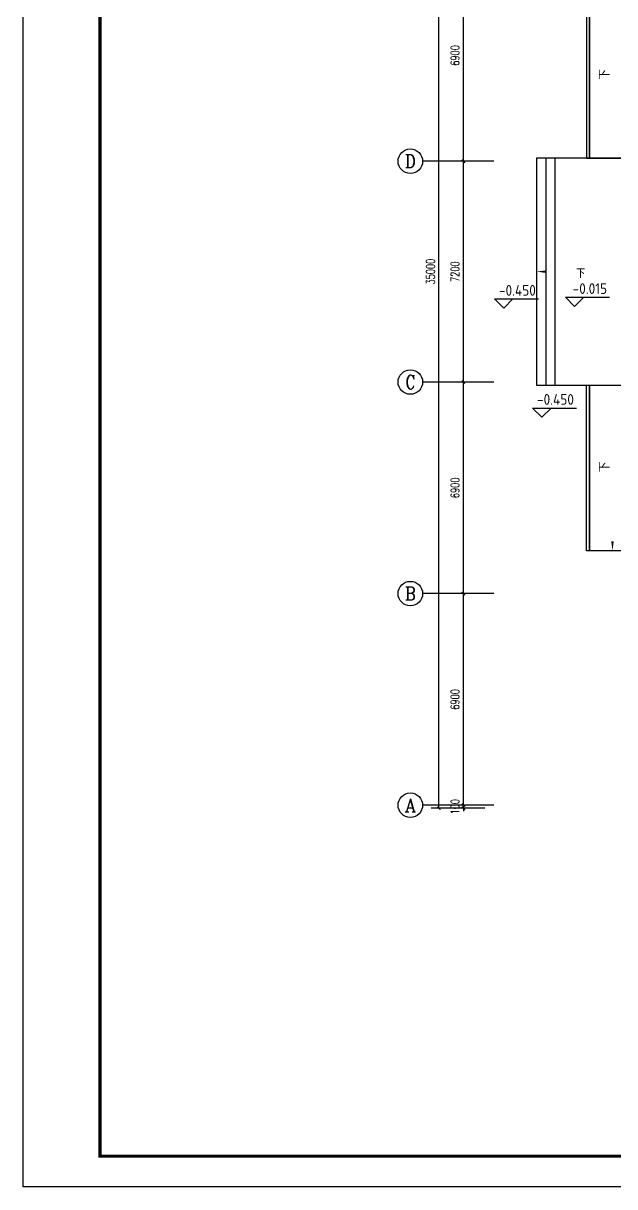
# Model space of a CAD drawing. Extents: x 2350667 to 3185789, y 309667 to 706270.
# Drawn here: x 2350667 to 2369942, y 439114 to 477056 of the extents above; entities that cross this region are included whole.
import ezdxf
from ezdxf.enums import TextEntityAlignment as Align

# ---------------------------------------------------------------- set-up
doc = ezdxf.new("R2010")
doc.units = 0
doc.header["$LTSCALE"] = 1000
for name, color, linetype in [('0-底图', 7, 'Continuous'), ('A-ANNO-AXIS', 102, 'Continuous'), ('A-ANNO-IDEN', 3, 'Continuous'), ('A-ANNO-IDEN-LEVL', 3, 'Continuous'), ('A-ANNO-TXT', 7, 'Continuous'), ('AXIS', 3, 'Continuous'), ('AXIS_TEXT', 7, 'Continuous'), ('BTTK', 7, 'Continuous'), ('E2-楼梯、坡道', 52, 'Continuous'), ('PUB_TITLE', 4, 'Continuous')]:
    doc.layers.add(name, color=color, linetype=linetype)
doc.styles.add('-黑体_T3', font='', dxfattribs={"width": 0.8})
doc.styles.add('_TCH_AXIS', font='COMPLEX', dxfattribs={"bigfont": 'GBCBIG'})
doc.styles.add('A_DIM_T3', font='SIMPLEX', dxfattribs={"width": 0.7, "bigfont": 'HZ'})
doc.styles.add('COMPLEX', font='COMPLEX')
doc.styles.add('HZ(TK)', font='geniso.shx', dxfattribs={"width": 0.9, "bigfont": 'hztxt.shx'})
doc.styles.get("Standard").update_dxf_attribs({"font": 'geniso.shx', "bigfont": 'hztxt.shx'})
doc.styles.get('-黑体_T3').set_extended_font_data('SimHei')
doc.dimstyles.new('_TCH_ARCH&&100', dxfattribs={"dimtxt": 280, "dimasz": 100, "dimexe": 250, "dimexo": 300, "dimgap": 135, "dimtad": 1, "dimdec": 0, "dimzin": 0, "dimdsep": 46, "dimtxsty": 'A_DIM_T3', "dimblk": 'ARCHTICK', "dimcen": 0.09, "dimclrt": 7, "dimazin": 2, "dimtfac": 1, "dimtdec": 0, "dimtix": 1, "dimtmove": 2, "dimatfit": 3, "dimfxl": 150, "dimtolj": 1, "dimtzin": 0, "dimarcsym": 0})

# ---------------------------------------------------------------- blocks, each defined once
blk = doc.blocks.new('vhtemplate_2020年新竖式图框_A1')
at = {"layer": 'PUB_TITLE', "color": 7}
blk.add_lwpolyline([(0, 594), (841, 594), (841, 0), (0, 0)], close=True, dxfattribs=at)
at = {"layer": 'PUB_TITLE', "const_width": 1}
blk.add_lwpolyline([(25, 10), (831, 10), (831, 584), (25, 584)], close=True, dxfattribs=at)
at = {"layer": 'BTTK', "color": 4, "style": 'HZ(TK)', "width": 0.9}
for tag, p in [('合作单位', (796, 511.5)), ('建设单位', (796, 209.5)), ('工程名称', (796, 176.5)), ('子项名称', (806, 160)), ('图纸名称', (796, 141))]:
    blk.add_attdef(tag, text='', height=3.5, dxfattribs=at).set_placement(p, align=Align.MIDDLE_CENTER)
for tag, p in [('注册证书号', (808.5, 309.01)), ('注册印章号', (808.5, 301.01)), ('设计号', (806, 193)), ('图别', (789.75, 34)), ('图号', (822.25, 34)), ('版本号', (789.75, 26)), ('日期', (822.25, 26))]:
    blk.add_attdef(tag, text='', height=3.5, dxfattribs=at).set_placement(p, align=Align.MIDDLE)
blk = doc.blocks.new('_ArchTick')
at = {"color": 0, "linetype": 'ByBlock', "const_width": 0.4}
blk.add_lwpolyline([(-0.5, -0.5), (0.5, 0.5)], dxfattribs=at)
blk = doc.blocks.new('*D732')
at = {"layer": 'A-ANNO-AXIS', "color": 0, "lineweight": -2, "transparency": 16777216}
for p, q in [((2137455, 9898), (2135712, 9898)), ((2135962, -25102), (2135962, 9898)), ((2137455, -25102), (2135712, -25102))]:
    blk.add_line(p, q, dxfattribs=at)
at = {"layer": 'Defpoints', "color": 0, "transparency": 16777216}
for p in [(2135962, 9898), (2137755, 9898), (2137755, -25102)]:
    blk.add_point(p, dxfattribs=at)
at = {"layer": 'A-ANNO-AXIS', "color": 0, "lineweight": -2, "transparency": 16777216, "xscale": 100, "yscale": 100, "zscale": 100}
for p, rotation in [((2135962, 9898), 90), ((2135962, -25102), 270)]:
    blk.add_blockref('_ArchTick', p, dxfattribs=dict(at, rotation=rotation))
at = {"layer": 'A-ANNO-AXIS', "color": 7, "transparency": 16777216, "insert": (2135687, -7602), "char_height": 280, "attachment_point": 5, "rotation": 90, "style": 'A_DIM_T3'}
blk.add_mtext('\\A1;35000', dxfattribs=at)
blk = doc.blocks.new('*D733')
at = {"layer": 'A-ANNO-AXIS', "color": 0, "lineweight": -2, "transparency": 16777216}
for p, q in [((2137455, -25002), (2136512, -25002)), ((2136762, -25002), (2136762, -24902)), ((2136762, -25102), (2136762, -25002)), ((2137455, -25102), (2136512, -25102)), ((2136762, -25102), (2136762, -25202))]:
    blk.add_line(p, q, dxfattribs=at)
at = {"layer": 'Defpoints', "color": 0, "transparency": 16777216}
for p in [(2136762, -25002), (2137755, -25002), (2137755, -25102)]:
    blk.add_point(p, dxfattribs=at)
at = {"layer": 'A-ANNO-AXIS', "color": 0, "lineweight": -2, "transparency": 16777216, "xscale": 100, "yscale": 100, "zscale": 100}
for p, rotation in [((2136762, -25002), 270), ((2136762, -25102), 90)]:
    blk.add_blockref('_ArchTick', p, dxfattribs=dict(at, rotation=rotation))
at = {"layer": 'A-ANNO-AXIS', "color": 7, "transparency": 16777216, "insert": (2136487, -25052), "char_height": 280, "attachment_point": 5, "rotation": 90, "style": 'A_DIM_T3'}
blk.add_mtext('\\A1;100', dxfattribs=at)
blk = doc.blocks.new('*D734')
at = {"layer": 'A-ANNO-AXIS', "color": 0, "lineweight": -2, "transparency": 16777216}
for p, q in [((2137455, -18102), (2136512, -18102)), ((2136762, -25002), (2136762, -18102)), ((2137455, -25002), (2136512, -25002))]:
    blk.add_line(p, q, dxfattribs=at)
at = {"layer": 'Defpoints', "color": 0, "transparency": 16777216}
for p in [(2136762, -18102), (2137755, -18102), (2137755, -25002)]:
    blk.add_point(p, dxfattribs=at)
at = {"layer": 'A-ANNO-AXIS', "color": 0, "lineweight": -2, "transparency": 16777216, "xscale": 100, "yscale": 100, "zscale": 100}
for p, rotation in [((2136762, -18102), 90), ((2136762, -25002), 270)]:
    blk.add_blockref('_ArchTick', p, dxfattribs=dict(at, rotation=rotation))
at = {"layer": 'A-ANNO-AXIS', "color": 7, "transparency": 16777216, "insert": (2136487, -21552), "char_height": 280, "attachment_point": 5, "rotation": 90, "style": 'A_DIM_T3'}
blk.add_mtext('\\A1;6900', dxfattribs=at)
blk = doc.blocks.new('*D735')
at = {"layer": 'A-ANNO-AXIS', "color": 0, "lineweight": -2, "transparency": 16777216}
for p, q in [((2137455, -11202), (2136512, -11202)), ((2136762, -18102), (2136762, -11202)), ((2137455, -18102), (2136512, -18102))]:
    blk.add_line(p, q, dxfattribs=at)
at = {"layer": 'Defpoints', "color": 0, "transparency": 16777216}
for p in [(2136762, -11202), (2137755, -11202), (2137755, -18102)]:
    blk.add_point(p, dxfattribs=at)
at = {"layer": 'A-ANNO-AXIS', "color": 0, "lineweight": -2, "transparency": 16777216, "xscale": 100, "yscale": 100, "zscale": 100}
for p, rotation in [((2136762, -11202), 90), ((2136762, -18102), 270)]:
    blk.add_blockref('_ArchTick', p, dxfattribs=dict(at, rotation=rotation))
at = {"layer": 'A-ANNO-AXIS', "color": 7, "transparency": 16777216, "insert": (2136487, -14652), "char_height": 280, "attachment_point": 5, "rotation": 90, "style": 'A_DIM_T3'}
blk.add_mtext('\\A1;6900', dxfattribs=at)
blk = doc.blocks.new('*D736')
at = {"layer": 'A-ANNO-AXIS', "color": 0, "lineweight": -2, "transparency": 16777216}
for p, q in [((2137455, -4002), (2136512, -4002)), ((2136762, -11202), (2136762, -4002)), ((2137455, -11202), (2136512, -11202))]:
    blk.add_line(p, q, dxfattribs=at)
at = {"layer": 'Defpoints', "color": 0, "transparency": 16777216}
for p in [(2136762, -4002), (2137755, -4002), (2137755, -11202)]:
    blk.add_point(p, dxfattribs=at)
at = {"layer": 'A-ANNO-AXIS', "color": 0, "lineweight": -2, "transparency": 16777216, "xscale": 100, "yscale": 100, "zscale": 100}
for p, rotation in [((2136762, -4002), 90), ((2136762, -11202), 270)]:
    blk.add_blockref('_ArchTick', p, dxfattribs=dict(at, rotation=rotation))
at = {"layer": 'A-ANNO-AXIS', "color": 7, "transparency": 16777216, "insert": (2136487, -7602), "char_height": 280, "attachment_point": 5, "rotation": 90, "style": 'A_DIM_T3'}
blk.add_mtext('\\A1;7200', dxfattribs=at)
blk = doc.blocks.new('*D737')
at = {"layer": 'A-ANNO-AXIS', "color": 0, "lineweight": -2, "transparency": 16777216}
for p, q in [((2137455, 2898), (2136512, 2898)), ((2136762, -4002), (2136762, 2898)), ((2137455, -4002), (2136512, -4002))]:
    blk.add_line(p, q, dxfattribs=at)
at = {"layer": 'Defpoints', "color": 0, "transparency": 16777216}
for p in [(2136762, 2898), (2137755, 2898), (2137755, -4002)]:
    blk.add_point(p, dxfattribs=at)
at = {"layer": 'A-ANNO-AXIS', "color": 0, "lineweight": -2, "transparency": 16777216, "xscale": 100, "yscale": 100, "zscale": 100}
for p, rotation in [((2136762, 2898), 90), ((2136762, -4002), 270)]:
    blk.add_blockref('_ArchTick', p, dxfattribs=dict(at, rotation=rotation))
at = {"layer": 'A-ANNO-AXIS', "color": 7, "transparency": 16777216, "insert": (2136487, -552), "char_height": 280, "attachment_point": 5, "rotation": 90, "style": 'A_DIM_T3'}
blk.add_mtext('\\A1;6900', dxfattribs=at)
blk = doc.blocks.new('_AXISO')
blk.add_circle((0, 0), 0.5)
at = {"layer": 'AXIS_TEXT', "style": 'COMPLEX', "width": 1.041667}
blk.add_attdef('A', text='', height=0.56, dxfattribs=at).set_placement((-0.25, -0.28), (0.25, -0.28), align=Align.FIT)
blk = doc.blocks.new('cghch')
at = {"layer": 'A-ANNO-IDEN'}
for points in [[(2141619.1, -3902, 0, 0, 0), (2141619.1, 1498, 0, 80, 0), (2141619.1, 1198, 0, 0, 0)], [(2140330.1, -7602, 0, 0, 0), (2139144.1, -7602, 0, 80, 0), (2139444.1, -7602, 0, 0, 0)], [(2141619.1, -11302, 0, 0, 0), (2141619.1, -16702, 0, 80, 0), (2141619.1, -16402, 0, 0, 0)]]:
    blk.add_lwpolyline(points, format="xyseb", dxfattribs=at)
at = {"layer": 'A-ANNO-IDEN-LEVL'}
for p, q in [((2138075.8, -8791.3), (2137775.8, -8491.3)), ((2137775.8, -8491.3), (2139209.8, -8491.3)), ((2138075.8, -8791.3), (2138375.8, -8491.3)), ((2140385.2, -8734.3), (2140085.2, -8434.3)), ((2140085.2, -8434.3), (2141519.2, -8434.3)), ((2140385.2, -8734.3), (2140685.2, -8434.3)), ((2139316.5, -12349.2), (2139016.5, -12049.2)), ((2139016.5, -12049.2), (2140450.4, -12049.2)), ((2139316.5, -12349.2), (2139616.5, -12049.2))]:
    blk.add_line(p, q, dxfattribs=at)
at = {"layer": 'AXIS'}
for p, q in [((2137754.6, -4002), (2135431.6, -4002)), ((2137754.6, -11202), (2135431.6, -11202)), ((2137754.6, -18102), (2135431.6, -18102)), ((2137754.6, -25002), (2135431.6, -25002))]:
    blk.add_line(p, q, dxfattribs=at)
at = {"layer": 'E2-楼梯、坡道'}
for p, q in [((2142744.1, -3902), (2139744.1, -3902)), ((2139744.1, -3902), (2139744.1, -11302)), ((2139744.1, -11302), (2142493.6, -11302))]:
    blk.add_line(p, q, dxfattribs=at)
for points in [[(2140869.1, 1498), (2140769.1, 1498), (2140769.1, -3902), (2140869.1, -3902)], [(2142369.1, -3902), (2142369.1, 1498), (2140869.1, 1498), (2140869.1, -3902)], [(2140869.1, -16702), (2140769.1, -16702), (2140769.1, -11302), (2140869.1, -11302)], [(2142369.1, -11302), (2142369.1, -16702), (2140869.1, -16702), (2140869.1, -11302)]]:
    blk.add_lwpolyline(points, close=True, dxfattribs=at)
for points in [[(2139444.1, -3902), (2139144.1, -3902), (2139144.1, -11302), (2139444.1, -11302)], [(2139744.1, -3902), (2139444.1, -3902), (2139444.1, -11302), (2139744.1, -11302)]]:
    blk.add_lwpolyline(points, dxfattribs=at)
at = {"layer": 'AXIS'}
ref = blk.add_blockref('_AXISO', (2135031.6, -4002), dxfattribs=dict(at, xscale=800, yscale=800, zscale=800))
ref.add_attrib('A', 'D', dxfattribs={"layer": 'AXIS_TEXT', "height": 435.3, "style": '_TCH_AXIS'}).set_placement((2134855.4, -4219.6), (2135207.8, -4219.6), align=Align.FIT)
ref = blk.add_blockref('_AXISO', (2135031.6, -11202), dxfattribs=dict(at, xscale=800, yscale=800, zscale=800))
ref.add_attrib('A', 'C', dxfattribs={"layer": 'AXIS_TEXT', "height": 455.7, "style": '_TCH_AXIS'}).set_placement((2134868.8, -11429.9), (2135194.3, -11429.9), align=Align.FIT)
ref = blk.add_blockref('_AXISO', (2135031.6, -18102), dxfattribs=dict(at, xscale=800, yscale=800, zscale=800))
ref.add_attrib('A', 'B', dxfattribs={"layer": 'AXIS_TEXT', "height": 435.3, "style": '_TCH_AXIS'}).set_placement((2134855.4, -18319.6), (2135207.8, -18319.6), align=Align.FIT)
ref = blk.add_blockref('_AXISO', (2135031.6, -25002), dxfattribs=dict(at, xscale=800, yscale=800, zscale=800))
ref.add_attrib('A', 'A', dxfattribs={"layer": 'AXIS_TEXT', "height": 425.2, "style": '_TCH_AXIS'}).set_placement((2134849.4, -25214.6), (2135213.8, -25214.6), align=Align.FIT)
at = {"layer": 'A-ANNO-TXT', "color": 7}
for p in [(2141530.6, -1344), (2141530.6, -14144)]:
    blk.add_text('下', height=350, rotation=90, dxfattribs=at).set_placement(p)
at = {"layer": 'A-ANNO-TXT', "color": 7, "style": '-黑体_T3', "width": 0.8}
blk.add_text('下', height=262.9, dxfattribs=at).set_placement((2140435.1, -7777))
at = {"layer": 'A-ANNO-TXT', "color": 7}
for s, p in [('-0.450', (2137919.5, -8386.3)), ('-0.015', (2140319.7, -8329.3)), ('-0.450', (2139160.2, -11944.2))]:
    blk.add_text(s, height=350, dxfattribs=at).set_placement(p)
at = {"layer": 'A-ANNO-AXIS'}
for p1, p2, distance, picture, middle in [((2137754.6, -25102), (2137754.6, 9898), 1792.8, '*D732', (2135686.8, -7602)), ((2137754.6, -4002), (2137754.6, 2898), 992.8, '*D737', (2136486.8, -552)), ((2137754.6, -11202), (2137754.6, -4002), 992.8, '*D736', (2136486.8, -7602)), ((2137754.6, -18102), (2137754.6, -11202), 992.8, '*D735', (2136486.8, -14652)), ((2137754.6, -25002), (2137754.6, -18102), 992.8, '*D734', (2136486.8, -21552)), ((2137754.6, -25102), (2137754.6, -25002), 992.8, '*D733', (2136486.8, -25052))]:
    dim = blk.add_aligned_dim(p1=p1, p2=p2, distance=distance, dimstyle='_TCH_ARCH&&100', dxfattribs=at)
    dim.commit()
    dim.dimension.update_dxf_attribs({"geometry": picture, "text_midpoint": middle})

msp = doc.modelspace()

# ---------------------------------------------------------------- block references
at = {"layer": '0-底图', "xscale": 100, "yscale": 100, "zscale": 100}
msp.add_blockref('vhtemplate_2020年新竖式图框_A1', (2350667, 439114), dxfattribs=at)
at = {"layer": '0-底图'}
msp.add_blockref('cghch', (228250, 476558), dxfattribs=at)

doc.saveas('drawing.dxf')
